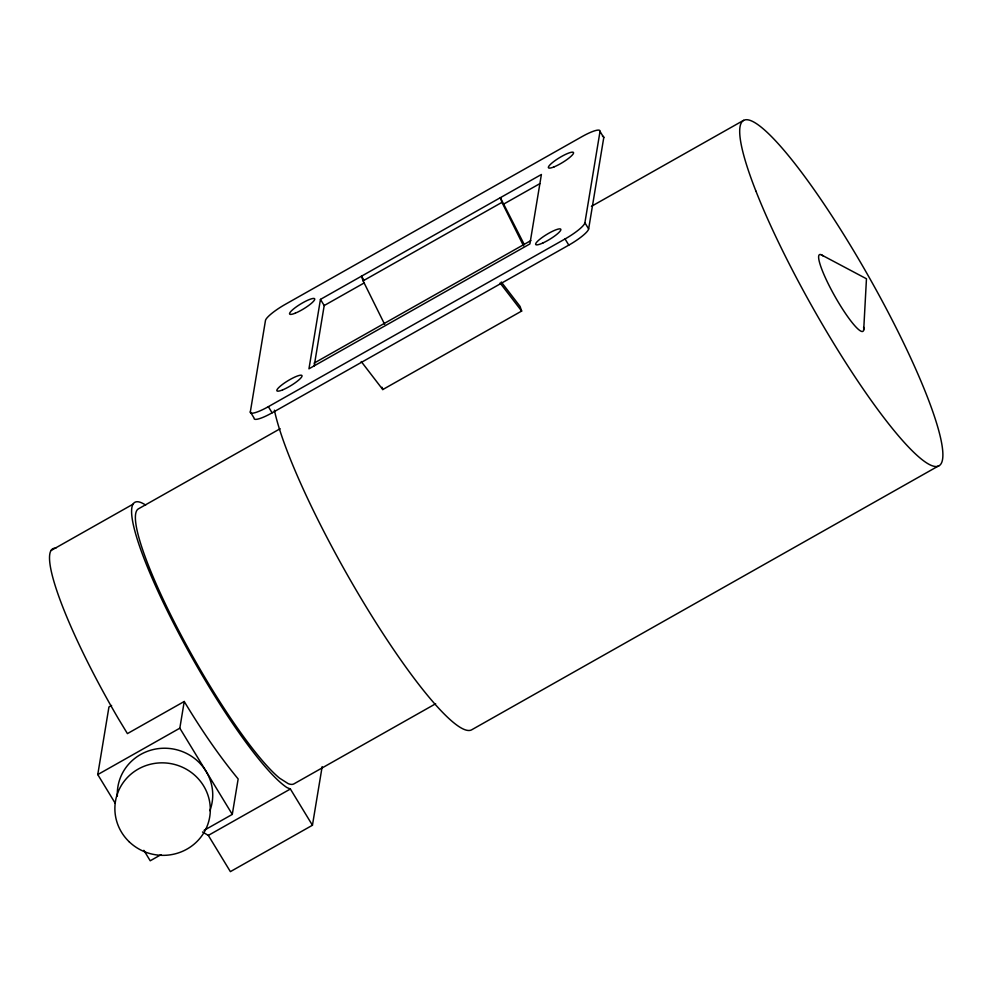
<?xml version="1.0" encoding="UTF-8"?>
<svg xmlns="http://www.w3.org/2000/svg" width="992" height="992" viewBox="0 0 992 992"><rect width="100%" height="100%" fill="white"/><g stroke="black" fill="none" stroke-linecap="round" stroke-linejoin="round"><path stroke-width="1.49" d="M863.697 329.989L866.462 278.777L821.128 254.721M115.246 803.309L97.762 774.578L108.946 706.961L111.612 705.461M204.042 830.366L232.289 814.395L179.825 728.19L184.239 701.493L127.422 733.609L118.209 718.406A165.317 26.672 60.5 0 1 55.837 548.204M250.331 411.891L265.459 320.54A22.047 4.266 -31.3 0 1 285.299 304.346L581.994 136.636A22.047 4.266 -31.3 0 1 600.024 131.415L603.768 137.578L588.64 228.929A22.047 4.266 -31.3 0 1 568.8 245.123L272.106 412.833A22.047 4.266 -31.3 0 1 254.076 418.054L250.331 411.891A22.047 4.266 -31.3 0 0 268.361 406.67L565.056 238.96A22.047 4.266 -31.3 0 0 584.896 222.778L600.024 131.415M232.289 814.395L238.154 778.956C218.141 754.639 200.483 728.45 184.239 701.493M320.453 299.386L308.958 368.813L529.902 243.933L541.396 174.493L320.453 299.386L324.198 305.536L314.204 365.924M202.517 831.99L208.32 835.4L230.38 871.633L312.443 825.245L322.152 766.655M384.648 324.347L363.097 280.848L501.977 202.343L500.365 197.693L524.309 244.627M324.198 305.536L363.915 283.092M504.11 203.844L539.846 183.644M314.117 363.109L530.856 240.597M591.43 206.348L743.554 120.367M51.125 550.486L133.188 504.097M280.128 428.742L138.496 508.797A157.976 25.494 60.5 0 0 179.416 631.941A157.976 25.494 60.5 0 0 279.645 778.212L288.226 783.655A157.976 25.494 60.5 0 0 294.029 783.816L435.649 703.762M361.237 361.534L382.776 389.558L521.656 311.054L520.044 306.392L501.307 282.026M97.762 774.578L179.825 728.19M160.989 854.695L150.226 860.783L143.865 850.33M208.32 835.4L290.383 789.012L312.443 825.245M938.866 465.732L471.733 729.777A198.388 32.004 60.5 0 1 369.731 612.672A198.388 32.004 60.5 0 1 274.412 410.192M290.383 789.012L286.899 787.536A165.317 26.672 60.5 0 1 169.694 615.635A165.317 26.672 60.5 0 1 145.626 505.077M500.104 283.03L521.656 311.054M584.896 222.778L588.64 228.929M565.056 238.96L568.8 245.123M363.729 279.88L361.485 276.185L363.097 280.848M268.361 406.67L272.106 412.833M501.977 202.343L523.528 245.842M381.97 387.227L382.776 389.558M863.61 327.137A44.082 7.118 60.5 0 1 835.041 296.596A44.082 7.118 60.5 0 1 823.521 256.234M117.354 796.068A47.765 46.215 9.4 0 1 172.224 748.836A47.765 46.215 9.4 0 1 209.882 810.712M602.504 136.264A22.047 4.266 -31.3 0 1 603.768 137.578M755.954 191.183A198.388 32.004 60.5 0 0 931.575 465.521A198.388 32.004 60.5 0 0 836.095 222.431A198.388 32.004 60.5 0 0 755.954 191.183M129.27 841.861A47.765 46.215 9.4 0 0 208.841 821.004A47.765 46.215 9.4 0 0 149.693 764.435A47.765 46.215 9.4 0 0 129.27 841.861M295.281 313.162A14.694 2.852 -31.3 0 0 314.749 299.299A14.694 2.852 -31.3 0 0 296.335 306.838A14.694 2.852 -31.3 0 0 295.281 313.162M554.094 166.867A14.694 2.852 -31.3 0 0 573.562 153.004A14.694 2.852 -31.3 0 0 555.148 160.543A14.694 2.852 -31.3 0 0 554.094 166.867M282.584 389.906A14.694 2.852 -31.3 0 0 302.039 376.042A14.694 2.852 -31.3 0 0 283.625 383.582A14.694 2.852 -31.3 0 0 282.584 389.906M543.207 242.817A14.694 2.852 -31.3 0 0 560.79 229.239A14.694 2.852 -31.3 0 0 540.69 238.576A14.694 2.852 -31.3 0 0 543.207 242.817"/></g></svg>
